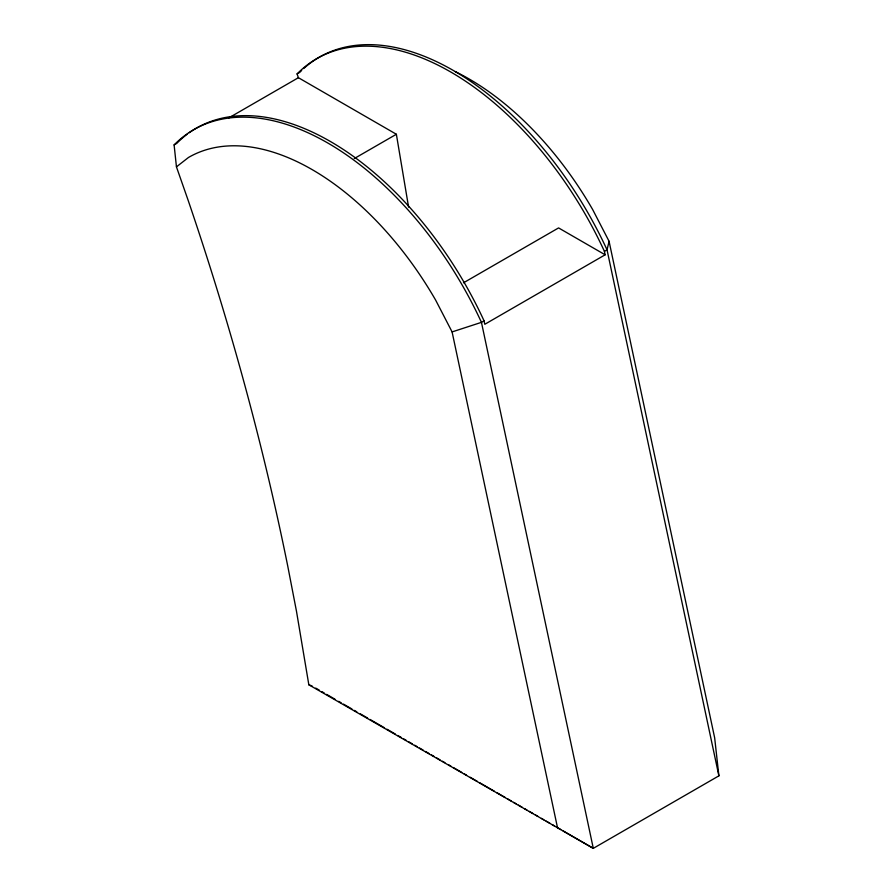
<?xml version="1.0" encoding="UTF-8"?>
<svg xmlns="http://www.w3.org/2000/svg" width="893" height="893" viewBox="0 0 893 893"><rect width="100%" height="100%" fill="white"/><g stroke="black" fill="none" stroke-linecap="round" stroke-linejoin="round"><path stroke-width="1.34" d="M455.341 71.641A246.792 142.478 60 0 1 592.662 209.554L609.071 241.289L607.039 249.839L718.887 775.85L593.298 848.35L308.833 684.786L296.465 611.18L287.758 566.14A2045.182 1180.792 60 0 0 187.954 199.764L176.446 166.857L174.113 144.912L176.736 143.405A268.235 154.869 60 0 1 187.028 134.341M176.446 166.857L188.49 157.469A246.792 142.478 60 0 1 435.684 300.182L452.092 331.917L557.667 828.447M408.592 207.131L396.369 134.263L298.407 77.702L297.079 73.918L299.702 72.4A268.235 154.869 60 0 1 301.667 70.469M228.608 117.999L298.407 77.702M354.242 158.574L396.369 134.263M463.5 282.802L558.583 227.916L605.153 254.795L484.799 324.282L484.062 320.844A268.235 154.869 60 0 0 189.227 132.722M484.062 320.844L481.45 322.351L452.092 331.917M297.079 73.918A268.235 154.869 60 0 1 604.416 251.357L607.039 249.839A268.235 154.869 60 0 0 303.676 68.582M308.833 684.786L312.126 686.014M315.754 688.112L319.37 690.2M321.781 691.595L324.192 692.979M326.615 694.374L335.054 699.252M338.681 701.34L341.093 702.735M343.504 704.13L351.954 709.009M354.365 710.404L356.776 711.799M360.392 713.887L367.637 718.061M370.048 719.457L384.526 727.817M386.948 729.213L395.387 734.091M397.809 735.486L401.426 737.573M403.837 738.969L406.248 740.353M408.659 741.748L412.287 743.847M414.698 745.231L417.109 746.626M419.52 748.021L423.148 750.109M425.559 751.504L429.176 753.592M431.587 754.987L434.009 756.382M436.42 757.777L440.037 759.865M442.448 761.26L444.87 762.655M448.487 764.743L450.898 766.138M453.309 767.534L461.759 772.4M464.17 773.796L466.581 775.191M470.209 777.278L477.442 781.464M479.865 782.86L494.342 791.22M496.754 792.604L505.204 797.482M507.615 798.878L511.231 800.965M513.642 802.36L516.065 803.756M518.476 805.151L522.092 807.239M524.504 808.634L526.926 810.029M529.337 811.424L532.954 813.512M535.365 814.907L537.776 816.291M541.404 818.39L543.815 819.785M546.226 821.169L549.842 823.268M552.265 824.652L554.676 826.047M558.292 828.135L560.704 829.53M563.126 830.925L593.298 848.35L481.45 322.351A268.235 154.869 60 0 0 174.113 144.912M609.071 241.289L714.657 737.819L718.887 775.85M604.416 251.357L605.153 254.795"/></g></svg>
